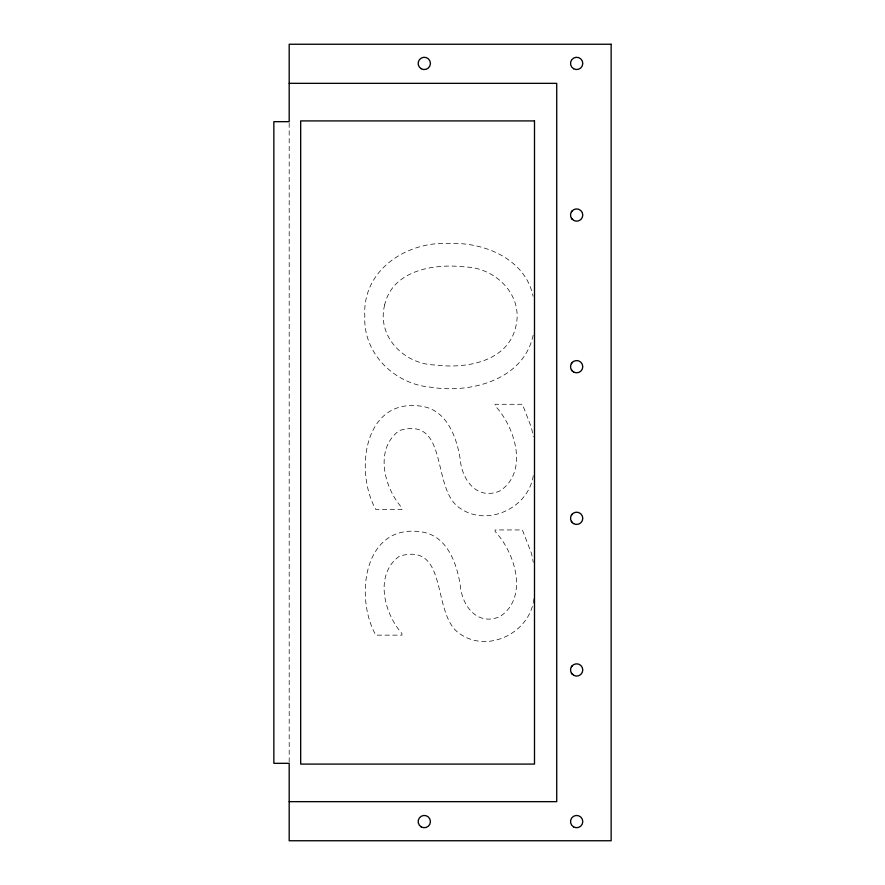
<?xml version="1.0" encoding="UTF-8"?>
<svg xmlns="http://www.w3.org/2000/svg" width="885" height="885" viewBox="0 0 885 885"><rect width="100%" height="100%" fill="white"/><g stroke="black" fill="none" stroke-linecap="round" stroke-linejoin="round"><path stroke-width="0.66" stroke-dasharray="4.42 3.32" d="M533.268 475.61C528.433 508.222 487.126 527.438 459.746 508.034C430.929 489.062 449.569 415.662 399.401 430.519C374.089 448.806 384.001 487.547 401.923 507.813L401.923 509.472L375.815 509.472C354.376 471.506 363.768 397.575 421.183 406.193C446.748 409.655 456.594 436.891 460.189 459.016C461.76 479.869 477.081 500.877 500.08 490.854C528.92 471.55 515.037 426.913 495.102 405.817L495.102 404.279L522.415 404.279L531.509 427.798L533.268 436.604M533.909 598.791C530.203 632.521 488.133 653.816 459.746 633.715C430.929 614.732 449.569 541.332 399.401 556.2C374.089 574.476 384.001 613.216 401.923 633.494L401.923 635.142L375.815 635.142C354.376 597.187 363.768 523.256 421.183 531.863C446.748 535.337 456.594 562.572 460.189 584.697C461.76 605.539 477.081 626.547 500.08 616.524C528.92 597.22 515.037 552.583 495.102 531.498L495.102 529.949L522.415 529.949L531.509 553.468L533.268 562.274M533.157 335.183C523.654 379.975 470.687 393.725 430.918 387.232C394.61 384.256 362.839 353.436 364.808 315.945C362.219 269.339 407.775 240.775 450.277 243.475C484.803 242.258 525.458 259.261 533.08 296.276M289.185 123.059L289.185 761.941M384.676 304.916C376.424 336.477 404.257 364.222 434.911 364.963C465.311 369.034 507.736 361.998 515.734 326.875C523.854 295.546 495.832 267.79 465.466 267.005C435.265 263.243 392.509 269.792 384.676 304.916"/><path stroke-width="1.33" d="M571.345 211.98L572.318 210.707M571.345 363.613L572.318 362.341M571.345 515.247L572.318 513.986M571.345 666.881L572.318 665.62M289.185 83.345L556.72 83.345L556.72 801.655L289.185 801.655M571.345 218.119L572.318 219.38M571.345 369.753L572.318 371.014M571.345 521.387L572.318 522.659M571.345 673.02L572.318 674.293M611.148 44.25L289.185 44.25L289.185 121.688L273.852 121.676L273.852 763.324L289.185 763.324L289.185 840.75L611.148 840.75L611.148 44.25M534.496 120.913L300.679 120.913L300.679 764.087L534.496 764.087L534.496 120.913M421.227 68.731A6.129 6.129 0 0 0 430.431 63.41A6.129 6.129 0 0 0 421.227 58.1A6.129 6.129 0 0 0 421.227 68.731M573.591 68.731A6.129 6.129 0 0 0 582.784 63.41A6.129 6.129 0 0 0 573.591 58.1A6.129 6.129 0 0 0 573.591 68.731M573.591 220.365A6.129 6.129 0 0 0 582.784 215.044A6.129 6.129 0 0 0 573.591 209.734A6.129 6.129 0 0 0 573.591 220.365M573.591 371.999A6.129 6.129 0 0 0 582.784 366.678A6.129 6.129 0 0 0 573.591 361.368A6.129 6.129 0 0 0 573.591 371.999M573.591 523.632A6.129 6.129 0 0 0 582.784 518.322A6.129 6.129 0 0 0 573.591 513.001A6.129 6.129 0 0 0 573.591 523.632M573.591 675.266A6.129 6.129 0 0 0 582.784 669.956A6.129 6.129 0 0 0 573.591 664.635A6.129 6.129 0 0 0 573.591 675.266M573.591 826.9A6.129 6.129 0 0 0 582.784 821.59A6.129 6.129 0 0 0 573.591 816.269A6.129 6.129 0 0 0 573.591 826.9M421.227 826.9A6.129 6.129 0 0 0 430.431 821.59A6.129 6.129 0 0 0 421.227 816.269A6.129 6.129 0 0 0 421.227 826.9"/></g></svg>
